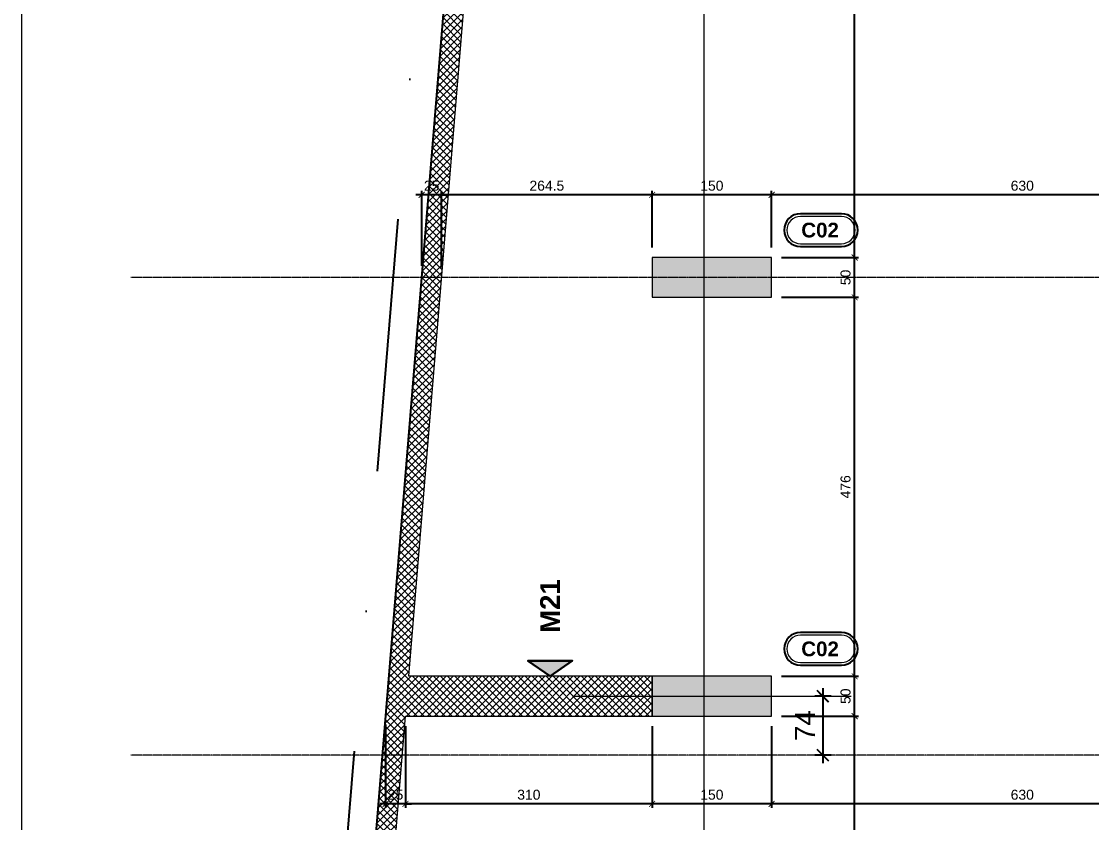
# Model space of a CAD drawing. Header units: inches. Extents: x 22 to 5410, y 6 to 6984.
# Drawn here: x 22 to 1366, y 1618 to 2624 of the extents above; entities that cross this region are included whole.
import ezdxf
from ezdxf.enums import TextEntityAlignment as Align

# ---------------------------------------------------------------- set-up
doc = ezdxf.new("R2010")
doc.units = ezdxf.units.IN
doc.header["$MEASUREMENT"] = 0
for name, pattern in [('23486-A01$0${ Chain Double-Dash }', [0]), ('AXES', [2, 1.25, -0.25, 0.25, -0.25]), ('CACHE', [0.375, 0.25, -0.125]), ('CONTINU', [0]), ('Dot & Dashed', [335.138881, 158.75, -88.194444, 0, -88.194437])]:
    doc.linetypes.add(name, pattern=pattern)
for name, color, linetype in [('AXES', 10, 'AXES'), ('BETON CACHE', 4, 'CACHE'), ('BETON COUPE', 3, 'CONTINU'), ('BORD', 5, 'Continuous'), ('COTE 50ème', 1, 'Continuous'), ('ELEVATION', 150, 'Continuous'), ('PILIER', 7, 'Continuous')]:
    doc.layers.add(name, color=color, linetype=linetype)
doc.layers.add('BETON HACHURE', color=252, linetype='Continuous', lineweight=13)
doc.layers.add('FMULT', color=150, linetype='Continuous', plot=False)
doc.layers.add('HORS GEL', color=7, linetype='CACHE', lineweight=5, true_color=0x00661a)
doc.layers.add('PREFA MUR SUP TRAME', color=7, linetype='Continuous', true_color=0xd7c7ff)
doc.styles.add('BRMNAMES', font='swisseb.ttf', dxfattribs={"height": 20})
doc.styles.add('RS_TXT_100', font='arial.ttf', dxfattribs={"height": 25})
doc.styles.add('RS_TXT_50', font='arial.ttf', dxfattribs={"height": 12.5})
doc.dimstyles.new('RS_100CM_LINEAIRE', dxfattribs={"dimscale": 10, "dimtxt": 25, "dimasz": 1.5, "dimexe": 1, "dimexo": 2.5, "dimgap": 1, "dimtad": 1, "dimdec": 1, "dimrnd": 0.5, "dimdsep": 46, "dimtxsty": 'RS_TXT_100', "dimblk1": 'ARCHTICK', "dimblk2": 'ARCHTICK', "dimsah": 1, "dimcen": 2.5, "dimdle": 1, "dimclrt": 4, "dimadec": 0, "dimazin": 2, "dimtfac": 1, "dimtdec": 1, "dimtix": 1, "dimtmove": 2, "dimatfit": 3, "dimfxl": 1, "dimtolj": 1, "dimtzin": 0, "dimarcsym": 0})
doc.dimstyles.new('RS_50CM_LINEAIRE', dxfattribs={"dimscale": 5, "dimtxt": 12.5, "dimasz": 1.5, "dimexe": 1, "dimexo": 2.5, "dimgap": 1, "dimtad": 1, "dimdec": 1, "dimrnd": 0.5, "dimdsep": 46, "dimtxsty": 'RS_TXT_50', "dimblk1": 'ARCHTICK', "dimblk2": 'ARCHTICK', "dimsah": 1, "dimcen": 2.5, "dimdle": 1, "dimclrt": 4, "dimadec": 0, "dimazin": 2, "dimtfac": 1, "dimtdec": 1, "dimtix": 1, "dimtmove": 2, "dimatfit": 3, "dimfxl": 1, "dimtolj": 1, "dimtzin": 0, "dimarcsym": 0})

# ---------------------------------------------------------------- blocks, each defined once
blk = doc.blocks.new('_ArchTick')
at = {"color": 0, "linetype": 'ByBlock', "const_width": 0.15}
blk.add_lwpolyline([(-0.5, -0.5), (0.5, 0.5)], dxfattribs=at)
blk = doc.blocks.new('*D440')
at = {"layer": 'Defpoints', "color": 0, "linetype": 'ByBlock', "transparency": 16777216}
for p in [(1064.2, 1776.6), (1028.6, 1702.6), (1064.2, 1702.6)]:
    blk.add_point(p, dxfattribs=at)
at = {"layer": 'HORS GEL', "color": 0, "linetype": 'ByBlock', "lineweight": -2, "transparency": 16777216}
for p, q in [((1039.2, 1776.6), (1018.6, 1776.6)), ((1028.6, 1786.6), (1028.6, 1692.6)), ((1039.2, 1702.6), (1018.6, 1702.6))]:
    blk.add_line(p, q, dxfattribs=at)
at = {"layer": 'HORS GEL', "color": 0, "linetype": 'ByBlock', "lineweight": -2, "transparency": 16777216, "xscale": 15, "yscale": 15, "zscale": 15}
for p, rotation in [((1028.6, 1776.6), 90), ((1028.6, 1702.6), 270)]:
    blk.add_blockref('_ArchTick', p, dxfattribs=dict(at, rotation=rotation))
at = {"layer": 'HORS GEL', "color": 4, "linetype": 'ByBlock', "transparency": 16777216, "insert": (1006.1, 1739.6), "char_height": 25, "attachment_point": 5, "rotation": 90, "style": 'RS_TXT_100'}
blk.add_mtext('\\A1;74', dxfattribs=at)
blk = doc.blocks.new('PILIER')
at = {"color": 252}
blk.add_lwpolyline([(1.563, 1.2), (-1.437, 1.2, 1), (-1.437, -1.2), (1.563, -1.2, 1), (1.563, 1.2, -1)], format="xyb", dxfattribs=at)
at = {"color": 10, "lineweight": 20}
blk.add_lwpolyline([(1.563, 1), (-1.437, 1, 1), (-1.437, -1), (1.563, -1, 1)], format="xyb", close=True, dxfattribs=at)
at = {"color": 7, "style": 'BRMNAMES'}
blk.add_attdef('PILIER_TEXTE', text='', height=1.076, dxfattribs=at).set_placement((0, 0), align=Align.MIDDLE_CENTER)
blk = doc.blocks.new('ELEVATION _2')
blk.add_hatch(color=0).paths.add_polyline_path([(1.218, -0.851), (0, 0), (-1.218, -0.851)])
at = {"color": 0, "lineweight": 30}
blk.add_lwpolyline([(0, 0), (1.218, -0.851), (-1.218, -0.851), (0, 0)], dxfattribs=at)
at = {"color": 0, "style": 'BRMNAMES'}
blk.add_attdef('ELEVATION_TEXTE', text='', height=1.076, rotation=90, dxfattribs=at).set_placement((0, -1.251), align=Align.MIDDLE_RIGHT)
blk = doc.blocks.new('*D601')
at = {"layer": 'COTE 50ème', "color": 0, "lineweight": -2, "transparency": 16777216}
for p, q in [((964.2, 1739.1), (964.2, 1636.4)), ((1594.2, 1740.1), (1594.2, 1636.4)), ((1599.2, 1641.4), (959.2, 1641.4))]:
    blk.add_line(p, q, dxfattribs=at)
at = {"layer": 'Defpoints', "color": 0, "transparency": 16777216}
for p in [(964.2, 1751.6), (1594.2, 1752.6), (964.2, 1641.4)]:
    blk.add_point(p, dxfattribs=at)
at = {"layer": 'COTE 50ème', "color": 0, "lineweight": -2, "transparency": 16777216, "xscale": 7.5, "yscale": 7.5, "zscale": 7.5, "rotation": 180}
blk.add_blockref('_ArchTick', (964.2, 1641.4), dxfattribs=at)
at = {"layer": 'COTE 50ème', "color": 0, "lineweight": -2, "transparency": 16777216, "xscale": 7.5, "yscale": 7.5, "zscale": 7.5}
blk.add_blockref('_ArchTick', (1594.2, 1641.4), dxfattribs=at)
at = {"layer": 'COTE 50ème', "color": 4, "transparency": 16777216, "insert": (1279.2, 1652.8), "char_height": 12.5, "attachment_point": 5, "style": 'RS_TXT_50'}
blk.add_mtext('\\A1;630', dxfattribs=at)
blk = doc.blocks.new('*D602')
at = {"layer": 'COTE 50ème', "color": 0, "lineweight": -2, "transparency": 16777216}
for p, q in [((814.2, 1739.1), (814.2, 1636.4)), ((964.2, 1739.1), (964.2, 1636.4)), ((969.2, 1641.4), (809.2, 1641.4))]:
    blk.add_line(p, q, dxfattribs=at)
at = {"layer": 'Defpoints', "color": 0, "transparency": 16777216}
for p in [(814.2, 1751.6), (964.2, 1751.6), (814.2, 1641.4)]:
    blk.add_point(p, dxfattribs=at)
at = {"layer": 'COTE 50ème', "color": 0, "lineweight": -2, "transparency": 16777216, "xscale": 7.5, "yscale": 7.5, "zscale": 7.5, "rotation": 180}
blk.add_blockref('_ArchTick', (814.2, 1641.4), dxfattribs=at)
at = {"layer": 'COTE 50ème', "color": 0, "lineweight": -2, "transparency": 16777216, "xscale": 7.5, "yscale": 7.5, "zscale": 7.5}
blk.add_blockref('_ArchTick', (964.2, 1641.4), dxfattribs=at)
at = {"layer": 'COTE 50ème', "color": 4, "transparency": 16777216, "insert": (889.2, 1652.8), "char_height": 12.5, "attachment_point": 5, "style": 'RS_TXT_50'}
blk.add_mtext('\\A1;150', dxfattribs=at)
blk = doc.blocks.new('*D603')
at = {"layer": 'COTE 50ème', "color": 0, "lineweight": -2, "transparency": 16777216}
for p, q in [((504.3, 1739.1), (504.3, 1636.4)), ((814.2, 1739.1), (814.2, 1636.4)), ((819.2, 1641.4), (499.3, 1641.4))]:
    blk.add_line(p, q, dxfattribs=at)
at = {"layer": 'Defpoints', "color": 0, "transparency": 16777216}
for p in [(504.3, 1751.6), (814.2, 1751.6), (504.3, 1641.4)]:
    blk.add_point(p, dxfattribs=at)
at = {"layer": 'COTE 50ème', "color": 0, "lineweight": -2, "transparency": 16777216, "xscale": 7.5, "yscale": 7.5, "zscale": 7.5, "rotation": 180}
blk.add_blockref('_ArchTick', (504.3, 1641.4), dxfattribs=at)
at = {"layer": 'COTE 50ème', "color": 0, "lineweight": -2, "transparency": 16777216, "xscale": 7.5, "yscale": 7.5, "zscale": 7.5}
blk.add_blockref('_ArchTick', (814.2, 1641.4), dxfattribs=at)
at = {"layer": 'COTE 50ème', "color": 4, "transparency": 16777216, "insert": (659.3, 1652.8), "char_height": 12.5, "attachment_point": 5, "style": 'RS_TXT_50'}
blk.add_mtext('\\A1;310', dxfattribs=at)
blk = doc.blocks.new('*D604')
at = {"layer": 'COTE 50ème', "color": 0, "lineweight": -2, "transparency": 16777216}
for p, q in [((479.4, 1741.2), (479.4, 1636.4)), ((504.3, 1739.1), (504.3, 1636.4)), ((479.4, 1641.4), (471.9, 1641.4)), ((504.3, 1641.4), (479.4, 1641.4)), ((504.3, 1641.4), (511.8, 1641.4))]:
    blk.add_line(p, q, dxfattribs=at)
at = {"layer": 'Defpoints', "color": 0, "transparency": 16777216}
for p in [(479.4, 1753.7), (504.3, 1751.6), (479.4, 1641.4)]:
    blk.add_point(p, dxfattribs=at)
at = {"layer": 'COTE 50ème', "color": 0, "lineweight": -2, "transparency": 16777216, "xscale": 7.5, "yscale": 7.5, "zscale": 7.5}
blk.add_blockref('_ArchTick', (479.4, 1641.4), dxfattribs=at)
at = {"layer": 'COTE 50ème', "color": 0, "lineweight": -2, "transparency": 16777216, "xscale": 7.5, "yscale": 7.5, "zscale": 7.5, "rotation": 180}
blk.add_blockref('_ArchTick', (504.3, 1641.4), dxfattribs=at)
at = {"layer": 'COTE 50ème', "color": 4, "transparency": 16777216, "insert": (491.9, 1652.8), "char_height": 12.5, "attachment_point": 5, "style": 'RS_TXT_50'}
blk.add_mtext('\\A1;25', dxfattribs=at)
blk = doc.blocks.new('*D618')
at = {"layer": 'COTE 50ème', "color": 0, "lineweight": -2, "transparency": 16777216}
for p, q in [((964.2, 2340.1), (964.2, 2411.3)), ((1594.2, 2340.1), (1594.2, 2411.3)), ((1599.2, 2406.3), (959.2, 2406.3))]:
    blk.add_line(p, q, dxfattribs=at)
at = {"layer": 'Defpoints', "color": 0, "transparency": 16777216}
for p in [(964.2, 2406.3), (964.2, 2327.6), (1594.2, 2327.6)]:
    blk.add_point(p, dxfattribs=at)
at = {"layer": 'COTE 50ème', "color": 0, "lineweight": -2, "transparency": 16777216, "xscale": 7.5, "yscale": 7.5, "zscale": 7.5, "rotation": 180}
blk.add_blockref('_ArchTick', (964.2, 2406.3), dxfattribs=at)
at = {"layer": 'COTE 50ème', "color": 0, "lineweight": -2, "transparency": 16777216, "xscale": 7.5, "yscale": 7.5, "zscale": 7.5}
blk.add_blockref('_ArchTick', (1594.2, 2406.3), dxfattribs=at)
at = {"layer": 'COTE 50ème', "color": 4, "transparency": 16777216, "insert": (1279.2, 2417.7), "char_height": 12.5, "attachment_point": 5, "style": 'RS_TXT_50'}
blk.add_mtext('\\A1;630', dxfattribs=at)
blk = doc.blocks.new('*D619')
at = {"layer": 'COTE 50ème', "color": 0, "lineweight": -2, "transparency": 16777216}
for p, q in [((814.2, 2340.1), (814.2, 2411.3)), ((964.2, 2340.1), (964.2, 2411.3)), ((969.2, 2406.3), (809.2, 2406.3))]:
    blk.add_line(p, q, dxfattribs=at)
at = {"layer": 'Defpoints', "color": 0, "transparency": 16777216}
for p in [(814.2, 2406.3), (814.2, 2327.6), (964.2, 2327.6)]:
    blk.add_point(p, dxfattribs=at)
at = {"layer": 'COTE 50ème', "color": 0, "lineweight": -2, "transparency": 16777216, "xscale": 7.5, "yscale": 7.5, "zscale": 7.5, "rotation": 180}
blk.add_blockref('_ArchTick', (814.2, 2406.3), dxfattribs=at)
at = {"layer": 'COTE 50ème', "color": 0, "lineweight": -2, "transparency": 16777216, "xscale": 7.5, "yscale": 7.5, "zscale": 7.5}
blk.add_blockref('_ArchTick', (964.2, 2406.3), dxfattribs=at)
at = {"layer": 'COTE 50ème', "color": 4, "transparency": 16777216, "insert": (889.2, 2417.7), "char_height": 12.5, "attachment_point": 5, "style": 'RS_TXT_50'}
blk.add_mtext('\\A1;150', dxfattribs=at)
blk = doc.blocks.new('*D620')
at = {"layer": 'COTE 50ème', "color": 0, "lineweight": -2, "transparency": 16777216}
for p, q in [((549.6, 2315.1), (549.6, 2411.3)), ((814.2, 2340.1), (814.2, 2411.3)), ((819.2, 2406.3), (544.6, 2406.3))]:
    blk.add_line(p, q, dxfattribs=at)
at = {"layer": 'Defpoints', "color": 0, "transparency": 16777216}
for p in [(549.6, 2406.3), (814.2, 2327.6), (549.6, 2302.6)]:
    blk.add_point(p, dxfattribs=at)
at = {"layer": 'COTE 50ème', "color": 0, "lineweight": -2, "transparency": 16777216, "xscale": 7.5, "yscale": 7.5, "zscale": 7.5, "rotation": 180}
blk.add_blockref('_ArchTick', (549.6, 2406.3), dxfattribs=at)
at = {"layer": 'COTE 50ème', "color": 0, "lineweight": -2, "transparency": 16777216, "xscale": 7.5, "yscale": 7.5, "zscale": 7.5}
blk.add_blockref('_ArchTick', (814.2, 2406.3), dxfattribs=at)
at = {"layer": 'COTE 50ème', "color": 4, "transparency": 16777216, "insert": (681.9, 2417.7), "char_height": 12.5, "attachment_point": 5, "style": 'RS_TXT_50'}
blk.add_mtext('\\A1;264.5', dxfattribs=at)
blk = doc.blocks.new('*D446')
at = {"layer": 'COTE 50ème', "color": 0, "lineweight": -2, "transparency": 16777216}
for p, q in [((524.7, 2317.2), (524.7, 2411.3)), ((549.6, 2315.1), (549.6, 2411.3)), ((524.7, 2406.3), (517.2, 2406.3)), ((549.6, 2406.3), (524.7, 2406.3)), ((549.6, 2406.3), (557.1, 2406.3))]:
    blk.add_line(p, q, dxfattribs=at)
at = {"layer": 'Defpoints', "color": 0, "transparency": 16777216}
for p in [(524.7, 2406.3), (524.7, 2304.7), (549.6, 2302.6)]:
    blk.add_point(p, dxfattribs=at)
at = {"layer": 'COTE 50ème', "color": 0, "lineweight": -2, "transparency": 16777216, "xscale": 7.5, "yscale": 7.5, "zscale": 7.5}
blk.add_blockref('_ArchTick', (524.7, 2406.3), dxfattribs=at)
at = {"layer": 'COTE 50ème', "color": 0, "lineweight": -2, "transparency": 16777216, "xscale": 7.5, "yscale": 7.5, "zscale": 7.5, "rotation": 180}
blk.add_blockref('_ArchTick', (549.6, 2406.3), dxfattribs=at)
at = {"layer": 'COTE 50ème', "color": 4, "transparency": 16777216, "insert": (537.2, 2417.7), "char_height": 12.5, "attachment_point": 5, "style": 'RS_TXT_50'}
blk.add_mtext('\\A1;25', dxfattribs=at)
blk = doc.blocks.new('*D784')
at = {"layer": 'COTE 50ème', "color": 0, "lineweight": -2, "transparency": 16777216}
for p, q in [((976.7, 1751.6), (1073.6, 1751.6)), ((1068.6, 1102.6), (1068.6, 1756.6)), ((976.7, 1107.6), (1073.6, 1107.6))]:
    blk.add_line(p, q, dxfattribs=at)
at = {"layer": 'Defpoints', "color": 0, "transparency": 16777216}
for p in [(964.2, 1751.6), (1068.6, 1751.6), (964.2, 1107.6)]:
    blk.add_point(p, dxfattribs=at)
at = {"layer": 'COTE 50ème', "color": 0, "lineweight": -2, "transparency": 16777216, "xscale": 7.5, "yscale": 7.5, "zscale": 7.5}
for p, rotation in [((1068.6, 1751.6), 90), ((1068.6, 1107.6), 270)]:
    blk.add_blockref('_ArchTick', p, dxfattribs=dict(at, rotation=rotation))
at = {"layer": 'COTE 50ème', "color": 4, "transparency": 16777216, "insert": (1057.2, 1429.6), "char_height": 12.5, "attachment_point": 5, "rotation": 90, "style": 'RS_TXT_50'}
blk.add_mtext('\\A1;644', dxfattribs=at)
blk = doc.blocks.new('*D785')
at = {"layer": 'COTE 50ème', "color": 0, "lineweight": -2, "transparency": 16777216}
for p, q in [((976.7, 1801.6), (1073.6, 1801.6)), ((1068.6, 1746.6), (1068.6, 1806.6)), ((976.7, 1751.6), (1073.6, 1751.6))]:
    blk.add_line(p, q, dxfattribs=at)
at = {"layer": 'Defpoints', "color": 0, "transparency": 16777216}
for p in [(964.2, 1801.6), (1068.6, 1801.6), (964.2, 1751.6)]:
    blk.add_point(p, dxfattribs=at)
at = {"layer": 'COTE 50ème', "color": 0, "lineweight": -2, "transparency": 16777216, "xscale": 7.5, "yscale": 7.5, "zscale": 7.5}
for p, rotation in [((1068.6, 1801.6), 90), ((1068.6, 1751.6), 270)]:
    blk.add_blockref('_ArchTick', p, dxfattribs=dict(at, rotation=rotation))
at = {"layer": 'COTE 50ème', "color": 4, "transparency": 16777216, "insert": (1057.2, 1776.6), "char_height": 12.5, "attachment_point": 5, "rotation": 90, "style": 'RS_TXT_50'}
blk.add_mtext('\\A1;50', dxfattribs=at)
blk = doc.blocks.new('*D786')
at = {"layer": 'COTE 50ème', "color": 0, "lineweight": -2, "transparency": 16777216}
for p, q in [((976.7, 2277.6), (1073.6, 2277.6)), ((1068.6, 1796.6), (1068.6, 2282.6)), ((976.7, 1801.6), (1073.6, 1801.6))]:
    blk.add_line(p, q, dxfattribs=at)
at = {"layer": 'Defpoints', "color": 0, "transparency": 16777216}
for p in [(964.2, 2277.6), (1068.6, 2277.6), (964.2, 1801.6)]:
    blk.add_point(p, dxfattribs=at)
at = {"layer": 'COTE 50ème', "color": 0, "lineweight": -2, "transparency": 16777216, "xscale": 7.5, "yscale": 7.5, "zscale": 7.5}
for p, rotation in [((1068.6, 2277.6), 90), ((1068.6, 1801.6), 270)]:
    blk.add_blockref('_ArchTick', p, dxfattribs=dict(at, rotation=rotation))
at = {"layer": 'COTE 50ème', "color": 4, "transparency": 16777216, "insert": (1057.2, 2039.6), "char_height": 12.5, "attachment_point": 5, "rotation": 90, "style": 'RS_TXT_50'}
blk.add_mtext('\\A1;476', dxfattribs=at)
blk = doc.blocks.new('*D787')
at = {"layer": 'COTE 50ème', "color": 0, "lineweight": -2, "transparency": 16777216}
for p, q in [((976.7, 2327.6), (1073.6, 2327.6)), ((1068.6, 2272.6), (1068.6, 2332.6)), ((976.7, 2277.6), (1073.6, 2277.6))]:
    blk.add_line(p, q, dxfattribs=at)
at = {"layer": 'Defpoints', "color": 0, "transparency": 16777216}
for p in [(964.2, 2327.6), (1068.6, 2327.6), (964.2, 2277.6)]:
    blk.add_point(p, dxfattribs=at)
at = {"layer": 'COTE 50ème', "color": 0, "lineweight": -2, "transparency": 16777216, "xscale": 7.5, "yscale": 7.5, "zscale": 7.5}
for p, rotation in [((1068.6, 2327.6), 90), ((1068.6, 2277.6), 270)]:
    blk.add_blockref('_ArchTick', p, dxfattribs=dict(at, rotation=rotation))
at = {"layer": 'COTE 50ème', "color": 4, "transparency": 16777216, "insert": (1057.2, 2302.6), "char_height": 12.5, "attachment_point": 5, "rotation": 90, "style": 'RS_TXT_50'}
blk.add_mtext('\\A1;50', dxfattribs=at)
blk = doc.blocks.new('*D788')
at = {"layer": 'COTE 50ème', "color": 0, "lineweight": -2, "transparency": 16777216}
for p, q in [((976.7, 3017.6), (1073.6, 3017.6)), ((1068.6, 2322.6), (1068.6, 3022.6)), ((976.7, 2327.6), (1073.6, 2327.6))]:
    blk.add_line(p, q, dxfattribs=at)
at = {"layer": 'Defpoints', "color": 0, "transparency": 16777216}
for p in [(964.2, 3017.6), (1068.6, 3017.6), (964.2, 2327.6)]:
    blk.add_point(p, dxfattribs=at)
at = {"layer": 'COTE 50ème', "color": 0, "lineweight": -2, "transparency": 16777216, "xscale": 7.5, "yscale": 7.5, "zscale": 7.5}
for p, rotation in [((1068.6, 3017.6), 90), ((1068.6, 2327.6), 270)]:
    blk.add_blockref('_ArchTick', p, dxfattribs=dict(at, rotation=rotation))
at = {"layer": 'COTE 50ème', "color": 4, "transparency": 16777216, "insert": (1057.2, 2672.6), "char_height": 12.5, "attachment_point": 5, "rotation": 90, "style": 'RS_TXT_50'}
blk.add_mtext('\\A1;690', dxfattribs=at)

msp = doc.modelspace()

# ---------------------------------------------------------------- hatches: boundary and pattern name
at = {"layer": 'BETON HACHURE', "transparency": 33554585}
h = msp.add_hatch(dxfattribs=at)
h.set_pattern_fill('ANSI37', color=256, scale=50, angle=270, style=0)
h.set_pattern_definition([(315, (-53197.0064, 74780.388), (4.4194174, 4.4194174), []), (45, (-53197.0064, 74780.388), (-4.4194174, 4.4194174), [])])
h.paths.add_polyline_path([(2299.21, 3277.78), (2324.21, 3277.78), (2324.21, 2952.78), (2299.21, 2952.78)], flags=0)
h.paths.add_polyline_path([(2299.21, 3277.78), (2324.21, 3277.78), (2324.21, 2952.78), (2299.21, 2952.78)], flags=0)
h.paths.add_polyline_path([(4479.2, 3137.63), (4479.21, 3087.63), (4559.21, 3087.63), (4559.2, 3137.63)], flags=0)
h.paths.add_polyline_path([(4099.2, 3137.63), (4099.2, 3087.63), (4179.2, 3087.63), (4179.2, 3137.63)], flags=0)
edge = h.paths.add_edge_path(flags=0)
edge.add_arc((4139.2, 4452.63), 40, 0, 360)
edge = h.paths.add_edge_path(flags=0)
edge.add_arc((4139.2, 5127.63), 40, 0, 360)
edge = h.paths.add_edge_path(flags=0)
edge.add_arc((4139.2, 3852.63), 40, 0, 360)
h.paths.add_polyline_path([(4984.21, 5597.77), (795.36, 5597.78), (406.07, 861.07), (4984.21, 411.49)])
edge = h.paths.add_edge_path(flags=0)
edge.add_arc((4139.2, 3852.63), 40, 0, 360)
h.paths.add_polyline_path([(2924.21, 5572.78), (2924.21, 5152.63), (2949.21, 5152.63), (2949.21, 5572.78), (4519.21, 5572.78), (4519.2, 5102.63), (4559.21, 5102.63), (4559.21, 5572.78), (4959.21, 5572.77), (4959.21, 3842.63), (4559.21, 3842.63), (4559.21, 4477.63), (4519.2, 4477.63), (4519.2, 3812.63), (4959.21, 3812.63), (4959.21, 3067.63), (4519.2, 3067.63), (4519.2, 1677.63), (4559.21, 1677.63), (4559.21, 3037.63), (4959.21, 3037.63), (4959.21, 439.06), (4186.71, 514.92), (4186.71, 1002.63), (4161.71, 1002.63), (4161.71, 517.38), (2856.71, 645.53), (2856.71, 1002.63), (2831.71, 1002.63), (2831.71, 647.99), (1644.21, 764.6), (1644.21, 1002.63), (1594.21, 1002.63), (1594.21, 769.51), (433, 883.55), (504.35, 1751.63), (814.21, 1751.63), (814.21, 1801.63), (508.46, 1801.63), (608.4, 3017.63), (814.21, 3017.63), (814.21, 3067.63), (612.5, 3067.63), (614.35, 3087.63), (814.21, 3087.63), (814.21, 3137.63), (618.26, 3137.63), (674.97, 3827.63), (814.21, 3827.63), (814.21, 3877.63), (679.07, 3877.63), (724.28, 4427.63), (814.21, 4427.63), (814.21, 4477.63), (728.39, 4477.63), (818.39, 5572.78), (1596.71, 5572.78), (1596.71, 5152.63), (1621.71, 5152.63), (1621.71, 5572.78)], flags=16)
h.paths.add_polyline_path([(4099.2, 3892.63), (4099.2, 3812.63), (4179.2, 3812.63), (4179.2, 3892.63)], flags=0)
at = {"layer": 'PREFA MUR SUP TRAME'}
h = msp.add_hatch(color=256, dxfattribs=at)
h.paths.add_polyline_path([(3354.21, 3137.63), (3354.21, 3087.63), (3434.21, 3087.63), (3434.21, 3137.63)])
h.paths.add_polyline_path([(1644.21, 2712.63), (1624.21, 2712.63), (1624.21, 3037.63), (2069.21, 3037.63), (2069.21, 2712.63), (2049.21, 2712.63), (2049.21, 3017.63), (1859.21, 3017.63), (1859.21, 2712.63), (1834.21, 2712.63), (1834.21, 3017.63), (1644.21, 3017.63)])
h.paths.add_polyline_path([(1644.21, 2327.63), (1594.21, 2327.63), (1594.21, 2177.63), (1644.21, 2177.63)])
h.paths.add_polyline_path([(964.21, 2277.63), (964.21, 2327.63), (814.21, 2327.63), (814.21, 2277.63)])
h.paths.add_polyline_path([(964.21, 1751.63), (964.21, 1801.63), (814.21, 1801.63), (814.21, 1751.63)])
h.paths.add_polyline_path([(1644.21, 1902.63), (1594.21, 1902.63), (1594.21, 1752.63), (1644.21, 1752.63)])
h.paths.add_polyline_path([(1644.21, 1152.63), (1594.21, 1152.63), (1594.21, 1002.63), (1644.21, 1002.63)])
h.paths.add_polyline_path([(964.21, 1057.63), (964.21, 1107.63), (814.21, 1107.63), (814.21, 1057.63)])
h.paths.add_polyline_path([(964.21, 3017.63), (964.21, 3067.63), (814.21, 3067.63), (814.21, 3017.63)])
edge = h.paths.add_edge_path()
edge.add_arc((3394.21, 3852.63), 40, 0, 360)
edge = h.paths.add_edge_path()
edge.add_arc((3394.21, 4452.63), 40, 0, 360)
edge = h.paths.add_edge_path()
edge.add_arc((3514.21, 5127.63), 40, 0, 360)
h.paths.add_polyline_path([(2049.21, 1801.6), (2099.21, 1801.6), (2099.21, 1727.6), (2049.21, 1727.6)])

# ---------------------------------------------------------------- linework, layer by layer
at = {"layer": 'AXES', "lineweight": 5, "ltscale": 1.3}
for p, q in [((5339.21, 2302.63), (159.21, 2302.63)), ((5339.21, 1702.63), (159.21, 1702.63))]:
    msp.add_line(p, q, dxfattribs=at)
at = {"layer": 'BETON CACHE', "color": 232, "linetype": 'Dot & Dashed', "ltscale": 2}
msp.add_lwpolyline([(5019.83, 277.54), (3706.6, 317.29), (359.34, 723.07), (760.44, 5603.74), (4409.72, 5717.26), (4999.12, 5710.69)], close=True, dxfattribs=at)
at = {"layer": 'BETON COUPE', "lineweight": 5}
for points in [[(4984.21, 5597.77), (795.36, 5597.78), (406.07, 861.07), (4984.21, 411.49)], [(964.21, 2277.63), (964.21, 2327.63), (814.21, 2327.63), (814.21, 2277.63)], [(964.21, 1751.63), (964.21, 1801.63), (814.21, 1801.63), (814.21, 1751.63)]]:
    msp.add_lwpolyline(points, close=True, dxfattribs=at)
msp.add_lwpolyline([(433, 883.55), (504.35, 1751.63), (814.21, 1751.63), (814.21, 1801.63), (508.46, 1801.63), (608.4, 3017.63), (814.21, 3017.63), (814.21, 3067.63), (612.5, 3067.63), (614.15, 3087.65), (814.21, 3087.63), (814.21, 3137.63), (618.26, 3137.63), (674.97, 3827.63), (814.21, 3827.63), (814.21, 3877.63), (679.07, 3877.63), (724.28, 4427.63), (814.21, 4427.63), (814.21, 4477.63), (728.39, 4477.63), (818.39, 5572.78)], dxfattribs=at)
at = {"layer": 'BORD'}
msp.add_lwpolyline([(4984.21, 411.49), (4984.21, 5597.77), (795.36, 5597.78), (406.07, 861.07)], close=True, dxfattribs=at)
at = {"layer": 'FMULT', "lineweight": 5, "ltscale": 0.5}
msp.add_lwpolyline([(21.78, 5.53), (5317.54, 5.53), (5317.54, 6349.75), (21.78, 6349.75)], close=True, dxfattribs=at)
at = {"layer": 'HORS GEL', "linetype": '23486-A01$0${ Chain Double-Dash }', "ltscale": 1.2}
for p, q in [((879.21, 3067.63), (879.21, 112.64)), ((714.21, 1776.63), (1064.21, 1776.63))]:
    msp.add_line(p, q, dxfattribs=at)

# ---------------------------------------------------------------- block references
at = {"layer": 'ELEVATION'}
ref = msp.add_blockref('ELEVATION _2', (685.89, 1801.63), dxfattribs=dict(at, xscale=-22.85999999999999, yscale=22.85999999999999, zscale=22.85999999999999, rotation=180))
ref.add_attrib('ELEVATION_TEXTE', 'M21', dxfattribs={"layer": '0', "color": 0, "height": 24.75, "rotation": 90, "style": 'BRMNAMES'}).set_placement((685.89, 1923.49), align=Align.MIDDLE_RIGHT)
at = {"layer": 'PILIER', "xscale": 17.145, "yscale": 17.145, "zscale": 17.145}
for p in [(1025.17, 2362.05), (1025.17, 1836.05)]:
    msp.add_blockref('PILIER', p, dxfattribs=at).add_auto_attribs({'PILIER_TEXTE': 'C02'})

# ---------------------------------------------------------------- dimensions: what is measured, and where the dimension line sits
at = {"layer": 'COTE 50ème'}
for base, p1, p2, picture, middle in [((1068.63, 3017.63), (964.21, 2327.63), (964.21, 3017.63), '*D788', (1057.25, 2672.63)), ((1068.63, 2327.63), (964.21, 2277.63), (964.21, 2327.63), '*D787', (1057.25, 2302.63)), ((1068.63, 2277.63), (964.21, 1801.63), (964.21, 2277.63), '*D786', (1057.25, 2039.63)), ((1068.63, 1801.63), (964.21, 1751.63), (964.21, 1801.63), '*D785', (1057.25, 1776.63)), ((1068.63, 1751.63), (964.21, 1107.63), (964.21, 1751.63), '*D784', (1057.25, 1429.63))]:
    dim = msp.add_linear_dim(base=base, p1=p1, p2=p2, angle=90, dimstyle='RS_50CM_LINEAIRE', dxfattribs=at)
    dim.commit()
    dim.dimension.update_dxf_attribs({"geometry": picture, "text_midpoint": middle})
for base, p1, p2, picture, middle in [((524.72, 2406.3), (549.63, 2302.63), (524.72, 2304.68), '*D446', (537.17, 2417.68)), ((549.63, 2406.3), (814.21, 2327.63), (549.63, 2302.63), '*D620', (681.92, 2417.68)), ((814.21, 2406.3), (964.21, 2327.63), (814.21, 2327.63), '*D619', (889.21, 2417.68)), ((964.21, 2406.3), (1594.21, 2327.63), (964.21, 2327.63), '*D618', (1279.21, 2417.69)), ((479.43, 1641.42), (504.35, 1751.63), (479.43, 1753.68), '*D604', (491.89, 1652.8)), ((504.35, 1641.42), (814.21, 1751.63), (504.35, 1751.63), '*D603', (659.28, 1652.81)), ((814.21, 1641.42), (964.21, 1751.63), (814.21, 1751.63), '*D602', (889.21, 1652.8)), ((964.21, 1641.42), (1594.21, 1752.63), (964.21, 1751.63), '*D601', (1279.21, 1652.81))]:
    dim = msp.add_linear_dim(base=base, p1=p1, p2=p2, dimstyle='RS_50CM_LINEAIRE', dxfattribs=at)
    dim.commit()
    dim.dimension.update_dxf_attribs({"geometry": picture, "text_midpoint": middle})
at = {"layer": 'HORS GEL', "linetype": 'ByBlock'}
dim = msp.add_linear_dim(base=(1028.58, 1702.63), p1=(1064.21, 1776.63), p2=(1064.21, 1702.63), angle=90, dimstyle='RS_100CM_LINEAIRE', dxfattribs=at)
dim.commit()
dim.dimension.update_dxf_attribs({"geometry": '*D440', "text_midpoint": (1006.08, 1739.63)})

doc.saveas('drawing.dxf')
